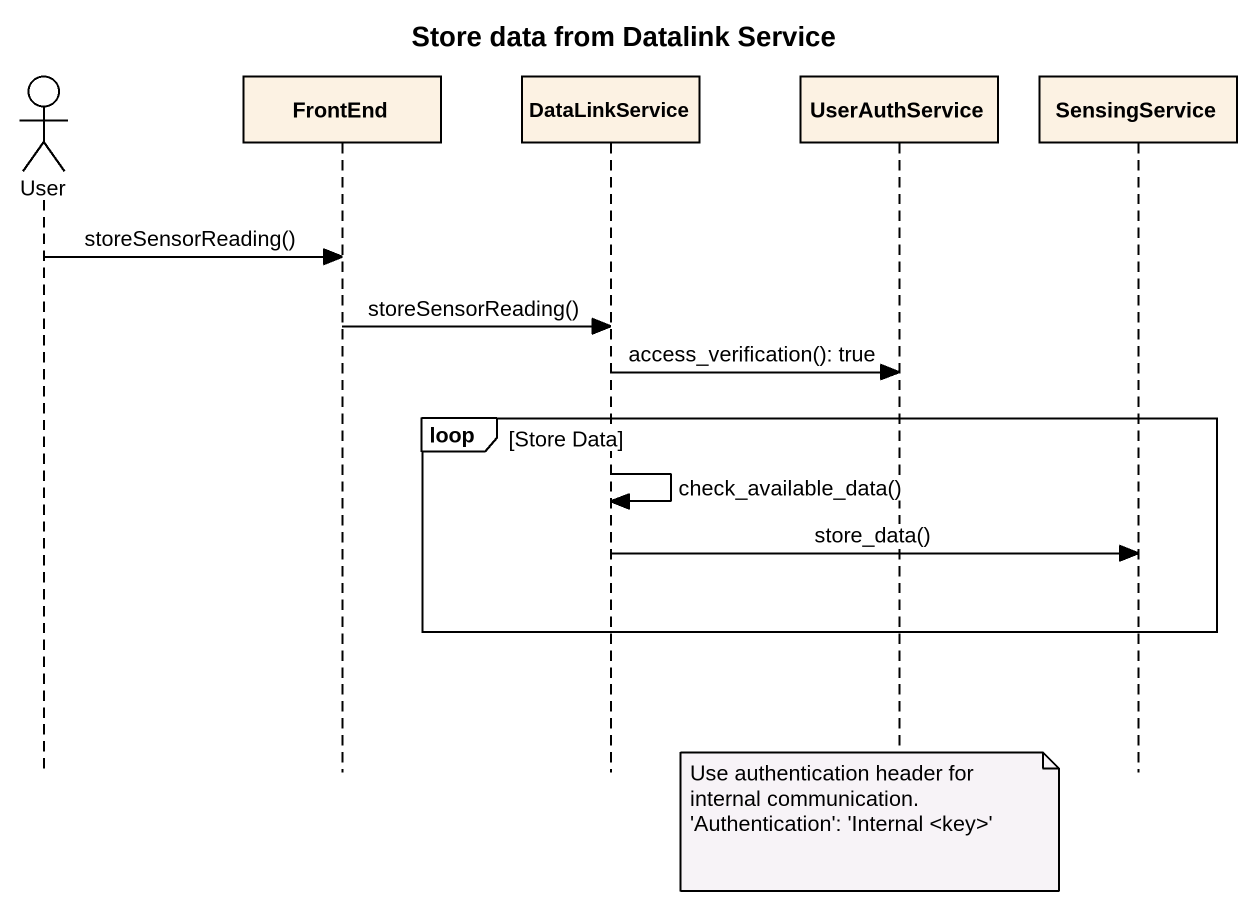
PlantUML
@startuml
title Store data from Datalink Service
hide footbox
actor User
participant FrontEnd
participant DataLinkService
participant UserAuthService
participant SensingService

User -> FrontEnd : storeSensorReading()
FrontEnd -> DataLinkService : storeSensorReading()
DataLinkService -> UserAuthService : access_verification(): true
loop Store Data
  DataLinkService -> DataLinkService : check_available_data()
  DataLinkService -> SensingService : store_data()
end
note over UserAuthService
  Use authentication header for internal communication.
  ~'Authentication': 'Internal <key>'
end note
@enduml
